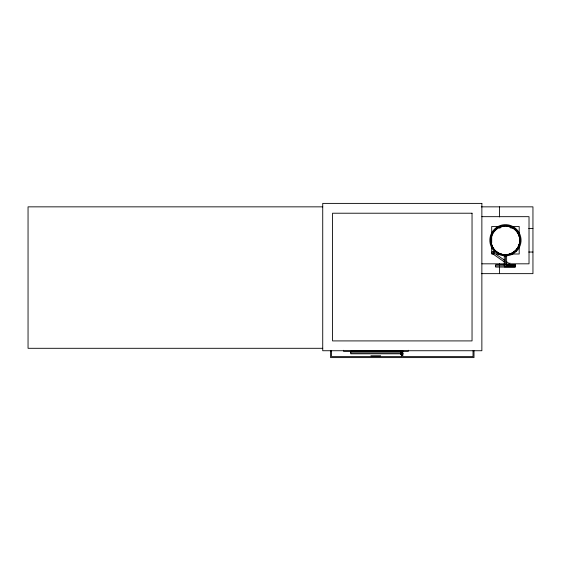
<?xml version="1.0" encoding="UTF-8"?>
<svg xmlns="http://www.w3.org/2000/svg" width="561" height="561" viewBox="0 0 561 561"><rect width="100%" height="100%" fill="white"/><g stroke="black" fill="none" stroke-linecap="round" stroke-linejoin="round"><path stroke-width="0.84" d="M493.848 251.7L492.495 253.628L504.381 261.973M509.928 262.983L508.575 264.911L506.478 263.439M499.676 228.334L501.52 226.497M506.618 254.827L504.262 254.827M505.447 255.865L506.618 255.711L506.625 265.886M322.736 206.848L28.05 206.848L28.05 348.297L322.736 348.297M481.31 206.848L532.95 206.848L532.95 273.642L481.31 273.642M481.871 216.672L529.023 216.672L529.023 263.817L508.939 263.817M504.584 226.497L491.695 226.497L491.695 242.822M506.303 226.497L519.198 226.497L519.198 235.95M528.743 228.46L532.95 228.46M528.743 252.036L532.95 252.036M494.269 254L491.695 254L491.695 244.175M496.604 254L499.879 254M511.015 254L519.198 254L519.198 247.12M504.269 254.883L506.625 254.883M481.871 263.817L504.57 263.817M506.625 264.862L515.271 264.862M506.625 265.051L515.271 265.051M506.625 265.29L515.271 265.29M506.625 265.577L515.271 265.577M495.622 265.886L515.271 265.886M504.269 266.903L515.271 266.903M350.737 352.82L400.835 352.82M370.891 355.765L380.674 355.765M504.171 255.697L506.702 256.026M493.343 252.415L504.535 260.262M506.632 261.735L509.43 263.698M509.374 226.497L511.218 228.334M519.198 244.175L519.198 245.809M505.447 255.697L505.447 264.701M504.269 255.697L504.269 265.886M499.549 206.848L499.549 216.953M499.549 263.537L499.549 265.227M499.549 266.91L499.549 273.642M474.003 350.737L474.003 357.609L330.59 357.609L330.59 350.737M473.021 350.737L473.021 356.628L402.784 356.628L402.784 350.737M408.38 350.274L408.38 351.256L343.549 351.256L343.549 350.274M401.802 350.737L401.802 356.628L331.572 356.628L331.572 350.737M519.304 244.252A14.341 14.341 0 0 1 495.489 250.858A14.341 14.341 0 0 1 501.261 226.826A14.341 14.341 0 0 1 519.479 243.523M493.385 253.747A1.178 1.178 0 0 1 491.92 252.815A1.178 1.178 0 0 1 492.979 251.433A1.178 1.178 0 0 1 494.262 252.611M402.51 353.107A0.982 0.982 0 0 1 402.51 354.496M402.069 354.748A0.982 0.982 0 0 1 400.835 353.802L350.737 353.802L350.737 351.242L400.835 351.242L400.835 353.802A0.982 0.982 0 0 1 402.069 352.848M402.475 353.36A0.982 0.982 0 0 1 402.475 354.748M402.034 355.001A0.982 0.982 0 0 1 401.29 353.206M401.529 353.107A0.982 0.982 0 0 1 402.034 353.107M402.51 352.911A0.982 0.982 0 0 1 402.51 354.3M402.069 354.552A0.982 0.982 0 0 1 400.835 353.605A0.982 0.982 0 0 1 402.069 352.652M515.868 250.662L512.81 253.004A14.733 14.733 0 0 1 498.077 253.004L495.026 250.662A14.733 14.733 0 0 1 495.026 229.828A14.733 14.733 0 0 1 515.868 229.828A14.733 14.733 0 0 1 515.868 250.662M516.492 251.293L513.252 253.768A15.617 15.617 0 0 1 497.635 253.768L494.402 251.293A15.617 15.617 0 0 1 494.402 229.204A15.617 15.617 0 0 1 516.492 229.204A15.617 15.617 0 0 1 516.492 251.293M481.864 203.391L322.729 203.391L322.729 350.737L481.864 350.737L481.864 203.391M472.039 213.215L332.554 213.215L332.554 340.913L472.039 340.913L472.039 213.215M515.271 264.701L495.622 264.701L495.622 267.064L515.271 267.064L515.271 264.701M496.471 251.826A14.6 14.6 0 0 0 519.781 242.022A14.6 14.6 0 0 0 499.641 226.742A14.6 14.6 0 0 0 496.471 251.826M496.387 251.931A14.733 14.733 0 0 0 519.914 242.043A14.733 14.733 0 0 0 499.585 226.616A14.733 14.733 0 0 0 496.387 251.931M496.555 251.714A14.46 14.46 0 0 0 519.64 242.008A14.46 14.46 0 0 0 499.69 226.868A14.46 14.46 0 0 0 496.555 251.714"/></g></svg>
